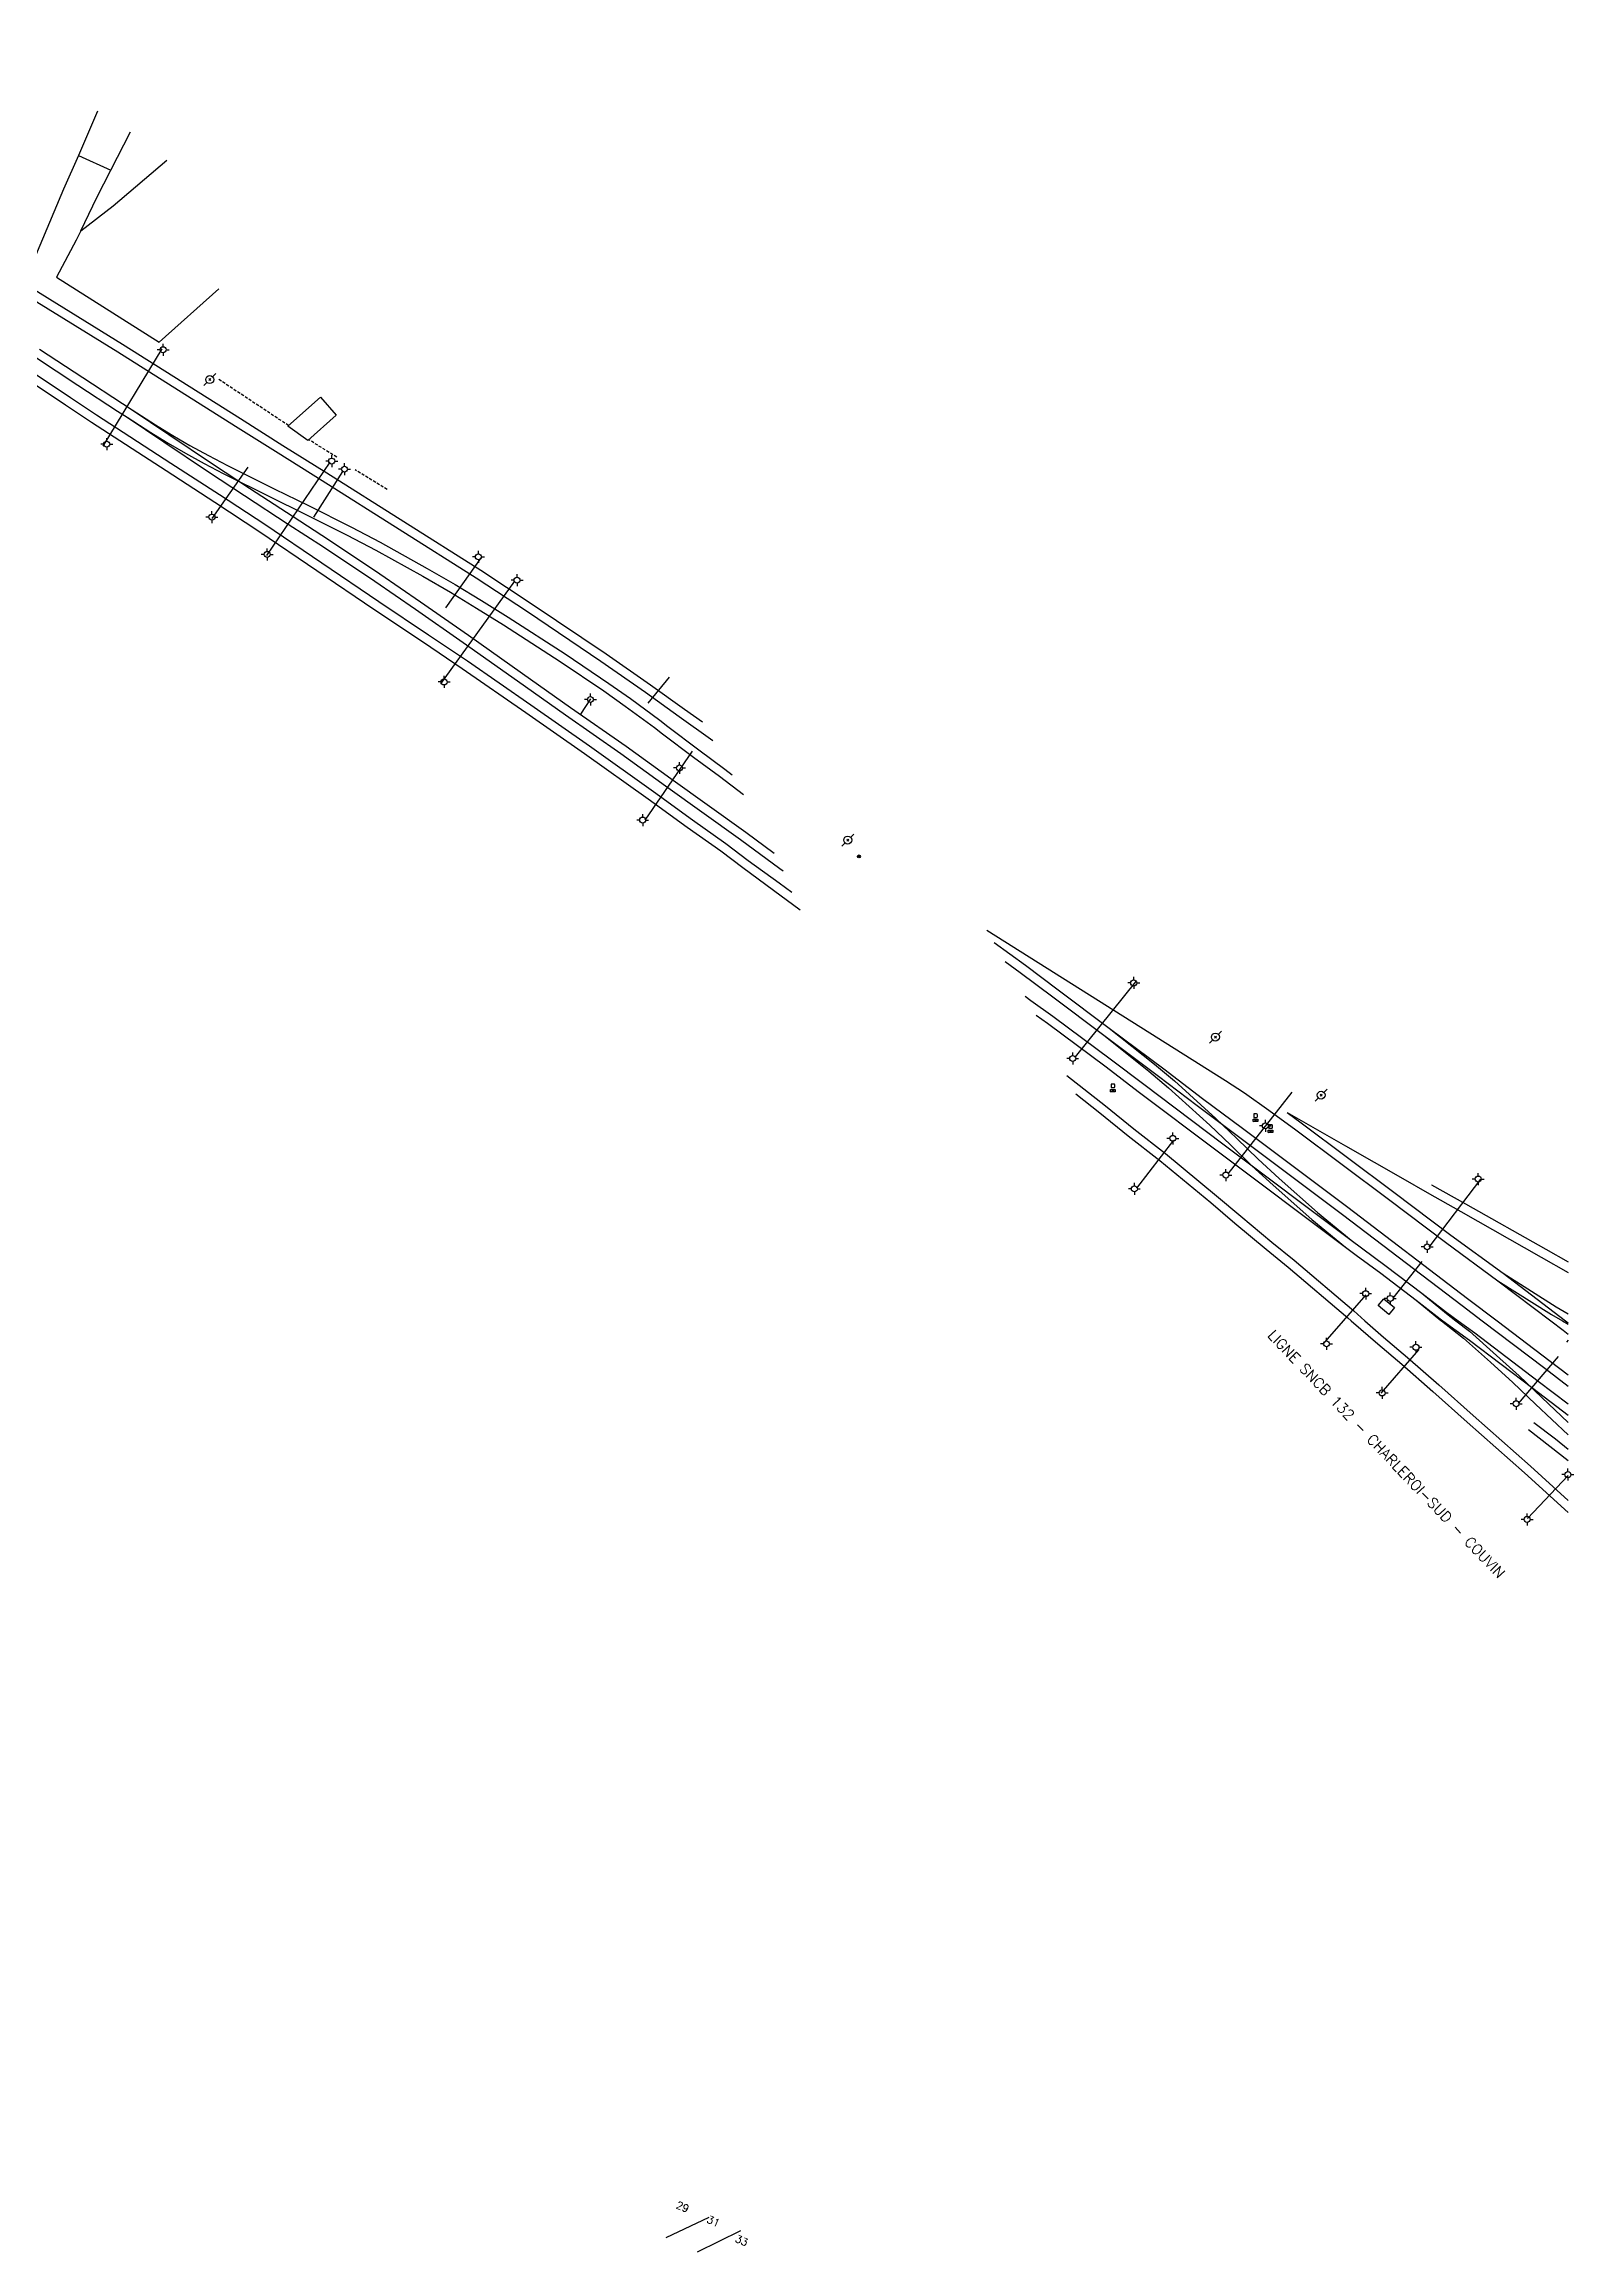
# Model space of a CAD drawing. Header units: millimetres. Extents: x 155000 to 156001, y 121015 to 121765.
# Drawn here: x 155744.7 to 156000.9, y 121015 to 121384.8 of the extents above; entities that cross this region are included whole.
import ezdxf
from ezdxf.enums import TextEntityAlignment as Align

# ---------------------------------------------------------------- set-up
doc = ezdxf.new("R2010")
doc.units = ezdxf.units.MM
doc.linetypes.add('DASHED', pattern=[0.75, 0.5, -0.25])
doc.layers.get('0').update_dxf_attribs({"linetype": 'CONTINUOUS'})
for name, color, linetype in [('W0101', 7, 'CONTINUOUS'), ('W0104', 1, 'CONTINUOUS'), ('W0112', 1, 'DASHED'), ('W0438', 7, 'CONTINUOUS'), ('W0473', 7, 'CONTINUOUS'), ('W0610', 7, 'CONTINUOUS'), ('W0611', 7, 'CONTINUOUS'), ('W0700', 7, 'CONTINUOUS'), ('W0856', 7, 'CONTINUOUS'), ('W0984', 7, 'CONTINUOUS'), ('W0989', 7, 'CONTINUOUS'), ('W1102', 7, 'CONTINUOUS')]:
    doc.layers.add(name, color=color, linetype=linetype)
doc.styles.get("Standard").update_dxf_attribs({"font": 'romans.shx', "width": 0.85})

# ---------------------------------------------------------------- blocks, each defined once
blk = doc.blocks.new('T610')
for p, q in [((-0.500001, 0), (-1.000002, 0)), ((0, 0.500001), (0, 1.000002)), ((0.500001, 0), (1.000002, 0)), ((0, -0.500001), (0, -1.000002))]:
    blk.add_line(p, q)
blk.add_ellipse((0, 0), major_axis=(-0.353554, 0.353554), ratio=1, start_param=3.926990817, end_param=10.2101761242)
blk = doc.blocks.new('T473')
for p, q in [((-0.166667, 0.166667), (0.166667, -0.166667)), ((-0.166667, -0.166667), (0.166667, 0.166667)), ((0.500001, 0.500001), (1.000002, 1.000002)), ((-1.000002, -1.000002), (-0.500001, -0.500001))]:
    blk.add_line(p, q)
blk.add_ellipse((0, 0), major_axis=(0.471405, 0.471405), ratio=1, start_param=5.4977871438, end_param=11.780972451)
blk = doc.blocks.new('T438')
for p, q in [((-0.4, 0.2), (0.4, 0.2)), ((-0.4, -0.2), (-0.4, 0.2)), ((0.15, 1.1), (-0.3, 1.1)), ((-0.3, 1.1), (-0.3, 0.5)), ((-0.3, 0.5), (0.15, 0.5)), ((0.3, 0.65), (0.3, 0.95)), ((0.4, 0.2), (0.4, -0.2))]:
    blk.add_line(p, q)
at = {"flags": 128}
for points in [[(-0.4, -0.2), (0.4, 0.2)], [(0.4, -0.2), (-0.4, -0.2)]]:
    blk.add_lwpolyline(points, dxfattribs=at)
for centre, major_axis, start_param, end_param in [((0.15, 0.95), (0.106, -0.106), 0.785398, 2.356194), ((0.15, 0.65), (0.106, 0.106), 3.926991, 5.497787)]:
    blk.add_ellipse(centre, major_axis=major_axis, ratio=1, start_param=start_param, end_param=end_param)
blk = doc.blocks.new('T856')
for p, q in [((-0.125, 0), (0.125, 0)), ((0, 0.125), (0, -0.125))]:
    blk.add_line(p, q)
blk.add_ellipse((0, 0), major_axis=(-0.177, 0.177), ratio=1, start_param=3.9269908, end_param=10.2101761)

msp = doc.modelspace()

# ---------------------------------------------------------------- linework, layer by layer
at = {"layer": 'W0101'}
msp.add_lwpolyline([(155753.65, 121373.59), (155752.65, 121371.28), (155750.43, 121366.2), (155747.97, 121360.53), (155742.8, 121348.33), (155724.43, 121359.56)], dxfattribs=at)
at = {"layer": 'W0104'}
for points in [[(155755.88, 121363.72), (155759.18, 121370.12)], [(155750.43, 121366.2), (155755.88, 121363.72)], [(155750.83, 121353.56), (155756.28, 121357.72), (155765.26, 121365.38)], [(155750.83, 121353.56), (155753.53, 121359.16), (155755.88, 121363.72)], [(155750.83, 121353.56), (155750.07, 121351.99), (155746.77, 121345.78), (155763.96, 121334.89)], [(155773.97, 121343.82), (155773.97, 121343.82), (155763.96, 121334.89)]]:
    msp.add_lwpolyline(points, dxfattribs=at)
for points in [[(155785.52, 121320.82), (155791.02, 121325.69), (155793.63, 121322.71), (155788.89, 121318.46)], [(155968.17, 121173.56), (155969.1, 121174.65), (155970.89, 121173.21), (155969.97, 121172.06)]]:
    msp.add_lwpolyline(points, close=True, dxfattribs=at)
at = {"layer": 'W0112'}
for points in [[(155785.65, 121320.94), (155773.79, 121328.77)], [(155793.71, 121315.66), (155789.03, 121318.58)], [(155802.15, 121310.23), (155796.82, 121313.51)]]:
    msp.add_lwpolyline(points, dxfattribs=at)
at = {"layer": 'W0611'}
for points in [[(155764.44, 121333.78), (155754.54, 121317.51)], [(155772.86, 121305.38), (155778.87, 121314)], [(155792.58, 121314.79), (155781.97, 121299.19)], [(155794.65, 121313.26), (155789.81, 121305.6)], [(155817.89, 121298.87), (155811.91, 121290.44)], [(155811.17, 121277.7), (155823.54, 121294.86)], [(155849.37, 121278.79), (155845.81, 121274.43)], [(155836.21, 121275.15), (155834.52, 121272.59)], [(155853.27, 121266.43), (155845.34, 121254.83)], [(155917.46, 121215.23), (155927.58, 121227.77)], [(155953.69, 121209.3), (155943, 121195.62)], [(155933.9, 121201.27), (155927.68, 121193.21)], [(155976.71, 121183.31), (155985.36, 121194.71)], [(155970.66, 121174.79), (155975.51, 121180.91)], [(155966.07, 121175.37), (155962.28, 121171)], [(155962.28, 121171), (155958.85, 121167.04)], [(155968.67, 121158.9), (155974.96, 121166.11)], [(156000, 121167.76), (155999.73, 121167.4)], [(155998.3, 121164.99), (155991.61, 121157.14)], [(156000, 121145.1), (155993.17, 121137.88)]]:
    msp.add_lwpolyline(points, dxfattribs=at)
at = {"layer": 'W0700'}
for points in [[(155674.64, 121384.83), (155689.38, 121376.37), (155695.07, 121373.13), (155700.15, 121370.14), (155704.86, 121367.32), (155710.39, 121364.02), (155717.57, 121359.64), (155733.35, 121349.84), (155741.68, 121344.56), (155757.83, 121334.55), (155777.57, 121322.1), (155784.71, 121317.62), (155792.06, 121313), (155817.87, 121296.7), (155826.47, 121291.05), (155838.83, 121282.73), (155846.29, 121277.52), (155851.95, 121273.44), (155854.96, 121271.31)], [(155673.89, 121383.52), (155688.63, 121375.06), (155694.31, 121371.82), (155699.38, 121368.85), (155704.09, 121366.03), (155709.61, 121362.72), (155716.78, 121358.35), (155732.55, 121348.56), (155740.88, 121343.28), (155757.03, 121333.27), (155776.77, 121320.82), (155783.91, 121316.35), (155791.25, 121311.72), (155817.05, 121295.43), (155825.64, 121289.79), (155837.97, 121281.49), (155845.42, 121276.29), (155851.07, 121272.21), (155856.34, 121268.49), (155856.72, 121268.2)], [(155685.18, 121365.88), (155696.54, 121358.46), (155702.11, 121354.93), (155707.05, 121351.56), (155713, 121347.62), (155718.59, 121343.82), (155724.28, 121340.06), (155729.66, 121336.69), (155736.28, 121332.39), (155748.26, 121324.39), (155752.65, 121321.49), (155765.12, 121313.4), (155773.27, 121308.1), (155780.84, 121303.14), (155799.9, 121290.21), (155808.27, 121284.64), (155814.74, 121280.27), (155825.39, 121272.9), (155835.19, 121266.04), (155845.9, 121258.41), (155852.43, 121253.67), (155858.03, 121249.69)], [(155686.07, 121367.11), (155697.36, 121359.73), (155702.94, 121356.19), (155707.89, 121352.81), (155713.84, 121348.88), (155719.43, 121345.07), (155725.1, 121341.33), (155730.47, 121337.97), (155737.11, 121333.65), (155749.09, 121325.65), (155753.48, 121322.75), (155765.95, 121314.66), (155774.09, 121309.37), (155781.68, 121304.4), (155800.74, 121291.46), (155809.11, 121285.89), (155815.59, 121281.52), (155826.25, 121274.14), (155836.06, 121267.28), (155846.78, 121259.63), (155853.31, 121254.89), (155858.91, 121250.92)], [(155743.11, 121332.49), (155750.35, 121327.72), (155756.99, 121323.36), (155758.6, 121322.33), (155762.55, 121319.8), (155765.47, 121317.99), (155768.39, 121316.31), (155771.51, 121314.6), (155774.7, 121312.89), (155782.67, 121308.95), (155788.22, 121306.24), (155795.47, 121302.6), (155800.25, 121300.07), (155808.11, 121295.7), (155812.77, 121293.01), (155817.15, 121290.37), (155821.63, 121287.56), (155831.13, 121281.43), (155838.44, 121276.52), (155842.04, 121273.97), (155846.93, 121270.39), (155848.28, 121269.32), (155853.49, 121265.42), (155857.8, 121262.2), (155861.84, 121259.15)], [(155743.93, 121333.75), (155751.18, 121328.98), (155757.81, 121324.63), (155759.44, 121323.59), (155763.36, 121321.07), (155766.24, 121319.29), (155769.13, 121317.63), (155772.23, 121315.93), (155775.39, 121314.23), (155783.33, 121310.31), (155788.89, 121307.59), (155796.16, 121303.94), (155800.97, 121301.4), (155808.85, 121297.01), (155813.53, 121294.31), (155817.94, 121291.66), (155822.44, 121288.83), (155831.96, 121282.69), (155839.3, 121277.76), (155842.92, 121275.2), (155847.85, 121271.59), (155849.2, 121270.52), (155854.39, 121266.63), (155858.7, 121263.41), (155859.97, 121262.45)], [(155758.6, 121322.33), (155764.73, 121318.19), (155772.08, 121313.29), (155778.27, 121309.22), (155785.6, 121304.43), (155791.52, 121300.61), (155800.09, 121294.87), (155806.89, 121290.17), (155814.9, 121284.6), (155823.97, 121278.16), (155832.01, 121272.47), (155841.3, 121265.99), (155848.81, 121260.6)], [(155759.44, 121323.59), (155765.57, 121319.45), (155772.92, 121314.55), (155779.1, 121310.48), (155786.42, 121305.7), (155792.35, 121301.88), (155800.94, 121296.12), (155807.75, 121291.41), (155815.77, 121285.83), (155824.84, 121279.39), (155832.88, 121273.7), (155842.17, 121267.22), (155849.69, 121261.83)], [(155849.69, 121261.83), (155862.26, 121252.82), (155867.01, 121249.32)], [(155848.81, 121260.6), (155861.37, 121251.6), (155867.92, 121246.77), (155868.49, 121246.34)], [(155858.91, 121250.92), (155862.62, 121248.12), (155867.8, 121244.35), (155869.92, 121242.77)], [(155858.03, 121249.69), (155861.72, 121246.91), (155866.9, 121243.13), (155871.36, 121239.83)], [(155902.63, 121236.41), (155942.61, 121211.27), (155945.79, 121209.15), (155949.82, 121206.3), (155954.36, 121202.96), (155969.87, 121191.34), (155979.42, 121184.14), (155988.22, 121177.71), (155997.2, 121172.07), (155999.01, 121171)], [(155903.81, 121234.38), (155909.11, 121230.55), (155914.56, 121226.44), (155923.11, 121220.03), (155932.27, 121213.17), (155938.73, 121208.24), (155945.44, 121203.26), (155963.09, 121190), (155983.13, 121174.75), (155988.07, 121171)], [(155905.66, 121231.18), (155908.21, 121229.33), (155913.65, 121225.23), (155922.2, 121218.83), (155931.35, 121211.97), (155937.83, 121207.04), (155944.54, 121202.05), (155962.18, 121188.8), (155982.22, 121173.55), (155985.58, 121171)], [(155909.01, 121225.37), (155909.99, 121224.63)], [(155909.99, 121224.63), (155913.66, 121222.04), (155923.51, 121214.71), (155928.89, 121210.62), (155942.12, 121200.65), (155963.64, 121184.5), (155965.35, 121183.21), (155969.52, 121180.16), (155975.49, 121175.62), (155979.46, 121172.53), (155981.55, 121171)], [(155910.86, 121222.17), (155912.78, 121220.82), (155922.6, 121213.51), (155927.98, 121209.42), (155941.21, 121199.44), (155962.71, 121183.3), (155964.45, 121182), (155968.62, 121178.95), (155974.54, 121174.45), (155978.55, 121171.33), (155978.99, 121171)], [(155922.2, 121218.83), (155929.74, 121212.83), (155933.05, 121210.02), (155939.94, 121203.76), (155943.45, 121200.46), (155947.01, 121196.94), (155950.55, 121193.72), (155957.02, 121187.96), (155962.71, 121183.3)], [(155923.11, 121220.03), (155930.7, 121214), (155934.04, 121211.16), (155940.96, 121204.87), (155944.5, 121201.55), (155948.05, 121198.04), (155951.56, 121194.84), (155958, 121189.11), (155963.64, 121184.5)], [(155915.99, 121212.08), (155922.49, 121207.02), (155927.23, 121203.17), (155932.52, 121199.04), (155941.09, 121191.95), (155945.13, 121188.52), (155950.34, 121184.18), (155954.07, 121181.13), (155964.07, 121172.65), (155965.95, 121171)], [(155917.5, 121208.99), (155921.55, 121205.84), (155926.29, 121201.99), (155931.57, 121197.86), (155940.12, 121190.8), (155944.15, 121187.37), (155949.38, 121183.01), (155953.11, 121179.97), (155963.08, 121171.5), (155963.66, 121171)], [(155952.92, 121205.89), (155955.26, 121204.18), (155970.78, 121192.55), (155980.32, 121185.35), (155989.07, 121178.96), (155997.99, 121173.36), (156000, 121172.17)], [(155952.92, 121205.89), (155962.71, 121200.32), (155972.3, 121194.83), (155976.35, 121192.47), (155982.02, 121189.3), (155995.48, 121181.68), (156000, 121179.11)], [(155977.08, 121193.79), (155977.09, 121193.78), (155982.76, 121190.61), (155996.23, 121183), (156000, 121180.85)], [(155988.22, 121177.71), (155997.06, 121171)], [(155989.07, 121178.96), (155999.56, 121171)], [(155974.54, 121174.45), (155978.68, 121171.06), (155978.75, 121171)], [(155975.49, 121175.62), (155979.62, 121172.23), (155981.19, 121171)], [(155963.66, 121171), (155968.1, 121167.12), (155972.1, 121163.73), (155977.32, 121159.16), (155983.06, 121153.99), (155992.65, 121145.53), (156000, 121138.88)], [(155965.95, 121171), (155969.08, 121168.26), (155973.08, 121164.87), (155978.32, 121160.29), (155984.07, 121155.12), (155993.66, 121146.66), (156000, 121140.92)], [(155978.75, 121171), (155982.46, 121168.08), (155986.99, 121164.07), (155990.73, 121160.68), (155994.54, 121157.02), (156000, 121151.9)], [(155978.99, 121171), (155983.43, 121167.75), (155994.05, 121159.71), (156000, 121155.19)], [(155981.19, 121171), (155983.43, 121169.24), (155988, 121165.19), (155991.76, 121161.78), (155995.58, 121158.12), (156000, 121153.97)], [(155981.55, 121171), (155984.34, 121168.96), (155994.97, 121160.91), (156000, 121157.09)], [(155985.58, 121171), (155996.05, 121163.04), (156000, 121160.02)], [(155988.07, 121171), (155996.96, 121164.24), (156000, 121161.92)], [(155997.06, 121171), (155999.17, 121169.4), (156000, 121168.78)], [(155999.01, 121171), (156000, 121170.41)], [(155999.56, 121171), (156000, 121170.66)], [(155993.33, 121152.78), (155996.94, 121150.02), (156000, 121147.58)], [(155994.25, 121153.98), (155997.85, 121151.22), (156000, 121149.51)]]:
    msp.add_lwpolyline(points, dxfattribs=at)
at = {"layer": 'W1102', "flags": 128}
for points in [[(155848.91, 121017.46), (155856.1, 121020.86)], [(155854.13, 121015.05), (155861.38, 121018.65)]]:
    msp.add_lwpolyline(points, dxfattribs=at)

# ---------------------------------------------------------------- block references
at = {"layer": 'W0438'}
for p in [(155923.73, 121209.55), (155947.63, 121204.56), (155950.14, 121202.74)]:
    msp.add_blockref('T438', p, dxfattribs=at)
at = {"layer": 'W0473'}
for p in [(155772.45, 121328.65), (155879.31, 121251.52), (155940.9, 121218.51), (155958.61, 121208.79)]:
    msp.add_blockref('T473', p, dxfattribs=at)
at = {"layer": 'W0610'}
for p in [(155764.63, 121333.64), (155755.19, 121317.82), (155792.87, 121314.99), (155795.01, 121313.64), (155772.81, 121305.61), (155782.06, 121299.36), (155817.44, 121298.95), (155823.92, 121295.05), (155811.69, 121278), (155836.21, 121275.06), (155851.13, 121263.59), (155844.96, 121254.87), (155927.22, 121227.59), (155916.99, 121214.93), (155933.77, 121201.55), (155949.26, 121203.65), (155942.65, 121195.41), (155984.92, 121194.74), (155927.32, 121193.09), (155976.36, 121183.38), (155966.07, 121175.54), (155970.19, 121174.74), (155959.51, 121167.13), (155974.48, 121166.56), (155968.82, 121158.91), (155991.28, 121157.1), (155999.94, 121145.23), (155993.11, 121137.73)]:
    msp.add_blockref('T610', p, dxfattribs=at)
at = {"layer": 'W0856', "rotation": 359.9999899820874}
msp.add_blockref('T856', (155881.18, 121248.77), dxfattribs=at)

# ---------------------------------------------------------------- texts
at = {"layer": 'W0984'}
for s, p in [('29', (155850.41, 121022.45)), ('31', (155855.57, 121020.04)), ('33', (155860.3, 121016.82))]:
    msp.add_text(s, height=1.25, rotation=336.0332, dxfattribs=at).set_placement(p)
at = {"layer": 'W0989'}
msp.add_text('LIGNE SNCB 132 - CHARLEROI-SUD - COUVIN', height=1.75, rotation=313.5845, dxfattribs=at).set_placement((155950.15, 121169.05), align=Align.MIDDLE_LEFT)

doc.saveas('drawing.dxf')
